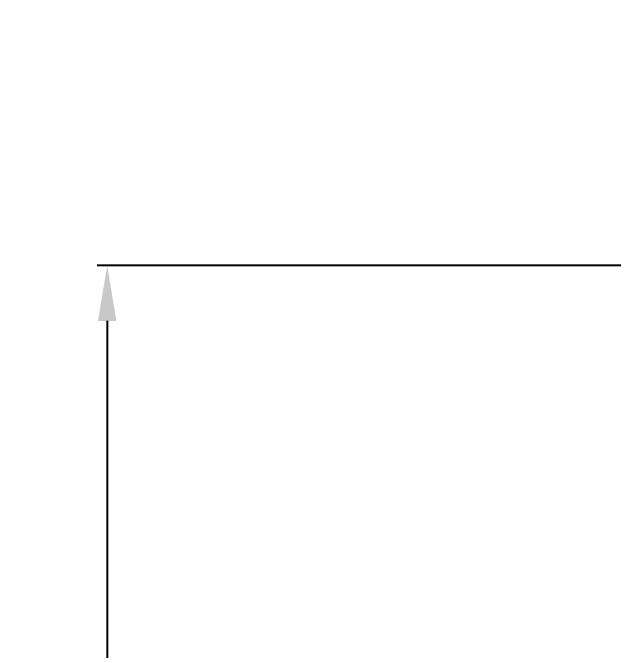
# Model space of a CAD drawing. Header units: millimetres. Extents: x 3724 to 4565, y 1133 to 1727.
# Drawn here: x 4085.4 to 4161.3, y 1501.4 to 1582 of the extents above; entities that cross this region are included whole.
import ezdxf

# ---------------------------------------------------------------- set-up
doc = ezdxf.new("R2010")
doc.units = ezdxf.units.MM
doc.layers.add('DIM', color=3, linetype='Continuous')
doc.styles.get("Standard").update_dxf_attribs({"font": 'arial.ttf'})
doc.dimstyles.new('사본 ISO-25', dxfattribs={"dimtxt": 7, "dimasz": 7, "dimexe": 1.25, "dimexo": 0.625, "dimtad": 1, "dimtih": 1, "dimtoh": 1, "dimdec": 1, "dimdsep": 46, "dimtxsty": 'Standard', "dimcen": 2.5, "dimclrd": 3, "dimclre": 3, "dimclrt": 4, "dimadec": 0, "dimazin": 0, "dimtfac": 1, "dimtdec": 1, "dimtmove": 0, "dimatfit": 3, "dimfxl": 1, "dimarcsym": 0})

# ---------------------------------------------------------------- blocks, each defined once
blk = doc.blocks.new('*D9')
at = {"layer": 'Defpoints', "color": 0, "transparency": 16777216}
for p in [(4195.265, 1550.059), (4097.34, 1325.439), (4340.544, 1325.439)]:
    blk.add_point(p, dxfattribs=at)
at = {"layer": 'DIM', "color": 3, "lineweight": -2, "transparency": 16777216}
for p, q in [((4194.64, 1550.059), (4096.09, 1550.059)), ((4097.34, 1543.059), (4097.34, 1443.323)), ((4097.34, 1332.439), (4097.34, 1432.175)), ((4339.919, 1325.439), (4096.09, 1325.439))]:
    blk.add_line(p, q, dxfattribs=at)
at = {"layer": 'DIM', "color": 3, "transparency": 16777216}
for points in [[(4096.173, 1543.059), (4098.507, 1543.059), (4097.34, 1550.059)], [(4096.173, 1332.439), (4098.507, 1332.439), (4097.34, 1325.439)]]:
    blk.add_solid(points, dxfattribs=at)
at = {"layer": 'DIM', "color": 4, "transparency": 16777216, "insert": (4097.34, 1437.749), "char_height": 7, "attachment_point": 5}
blk.add_mtext('224.6', dxfattribs=at)
blk = doc.blocks.new('*D20')
at = {"layer": 'Defpoints', "color": 0, "transparency": 16777216}
for p in [(4207.753, 1582), (4366.544, 1565.967), (4243.876, 1500.697), (4114.372, 1325.439), (4366.544, 1190.159)]:
    blk.add_point(p, dxfattribs=at)
at = {"layer": 'DIM', "color": 3, "lineweight": -2, "transparency": 16777216}
for start, end in [(250.75402, 259.02218), (260.97489, 269.24598)]:
    blk.add_arc((4366.544, 2018.275), 531.915, start, end, dxfattribs=at)
at = {"layer": 'DIM', "color": 3, "transparency": 16777216}
for points in [[(4190.82, 1514.988), (4191.603, 1517.186), (4184.618, 1518.438)], [(4359.551, 1487.572), (4359.536, 1485.239), (4366.544, 1486.359)]]:
    blk.add_solid(points, dxfattribs=at)
at = {"layer": 'DIM', "color": 4, "transparency": 16777216, "insert": (4274.177, 1494.44), "char_height": 7, "attachment_point": 5}
blk.add_mtext('20°', dxfattribs=at)

msp = doc.modelspace()

# ---------------------------------------------------------------- dimensions: what is measured, and where the dimension line sits
at = {"layer": 'DIM'}
dim = msp.add_angular_dim_2l(base=(4243.876, 1500.697), line1=((4207.753, 1582), (4114.372, 1325.439)), line2=((4366.544, 1190.159), (4366.544, 1565.967)), dimstyle='사본 ISO-25', override={"dimgap": 2, "dimtad": 0}, dxfattribs=at)
dim.commit()
dim.dimension.update_dxf_attribs({"geometry": '*D20', "text_midpoint": (4274.177, 1494.44)})
dim = msp.add_linear_dim(base=(4097.34, 1325.439, 0), p1=(4195.265, 1550.059, 0), p2=(4340.544, 1325.439, 0), angle=90, dimstyle='사본 ISO-25', override={"dimgap": 2, "dimtad": 0}, dxfattribs=at)
dim.commit()
dim.dimension.update_dxf_attribs({"geometry": '*D9', "text_midpoint": (4097.34, 1437.749, 0), "dimtype": 160})

doc.saveas('drawing.dxf')
